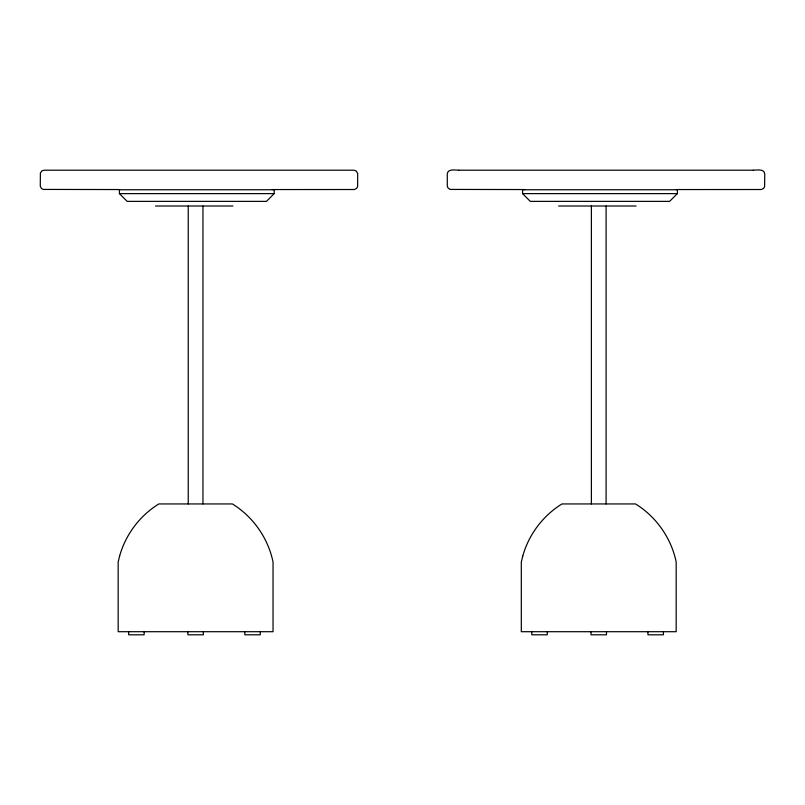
<?xml version="1.0" encoding="UTF-8"?>
<svg xmlns="http://www.w3.org/2000/svg" width="805" height="805" viewBox="0 0 805 805"><rect width="100%" height="100%" fill="white"/><g stroke="black" fill="none" stroke-linecap="round" stroke-linejoin="round"><path stroke-width="1.21" d="M274.223 193.623L266.475 201.371L127.16 201.371L119.422 193.623L119.422 189.749L274.223 189.749L274.223 193.623L119.422 193.623M677.367 193.623L669.619 201.371L530.304 201.371L522.566 193.623L522.566 189.749L677.367 189.749L677.367 193.623L522.566 193.623M458.719 170.197C455.389 170.167 447.54 168.507 447.268 174.061L447.298 186.186L448.063 188.038L450.136 189.417L525.091 189.557M458.88 170.197L753.138 170.197M753.299 170.197C756.63 170.167 764.478 168.507 764.75 174.061L764.619 186.68L763.613 188.42L761.379 189.517L676.321 189.557M119.553 189.557L43.118 189.417L41.387 188.42L40.28 186.186L40.381 173.065L41.769 170.992L44.124 170.197L353.868 170.197L356.223 170.992L357.702 173.558L357.601 186.68L356.605 188.42L354.371 189.517L272.251 189.557M155.506 206.01L232.937 206.01M558.65 206.01L636.081 206.01M663.431 631.704L663.431 634.803L647.945 634.803L647.945 631.704M606.487 631.704L606.487 634.803L591.001 634.803L591.001 631.704M606.095 206.01L606.095 503.94M591.383 206.01L591.383 503.94M547.279 631.704L547.279 634.803L531.793 634.803L531.793 631.704M260.287 631.704L260.287 634.803L244.801 634.803L244.801 631.704M203.343 631.704L203.343 634.803L187.857 634.803L187.857 631.704M202.951 206.01L202.951 503.94M188.239 206.01L188.239 503.94M144.135 631.704L144.135 634.803L128.649 634.803L128.649 631.704M119.603 556.114L118.164 562.021L118.164 631.704L273.036 631.704L273.036 562.021C268.146 538.173 253.102 516.699 232.383 503.94L158.816 503.94C139.839 515.653 125.57 534.631 119.603 556.114M522.747 556.114L521.308 562.021L521.308 631.704L676.18 631.704L676.18 562.021C671.29 538.173 656.246 516.699 635.527 503.94L561.96 503.94C542.983 515.653 528.714 534.631 522.747 556.114"/></g></svg>
